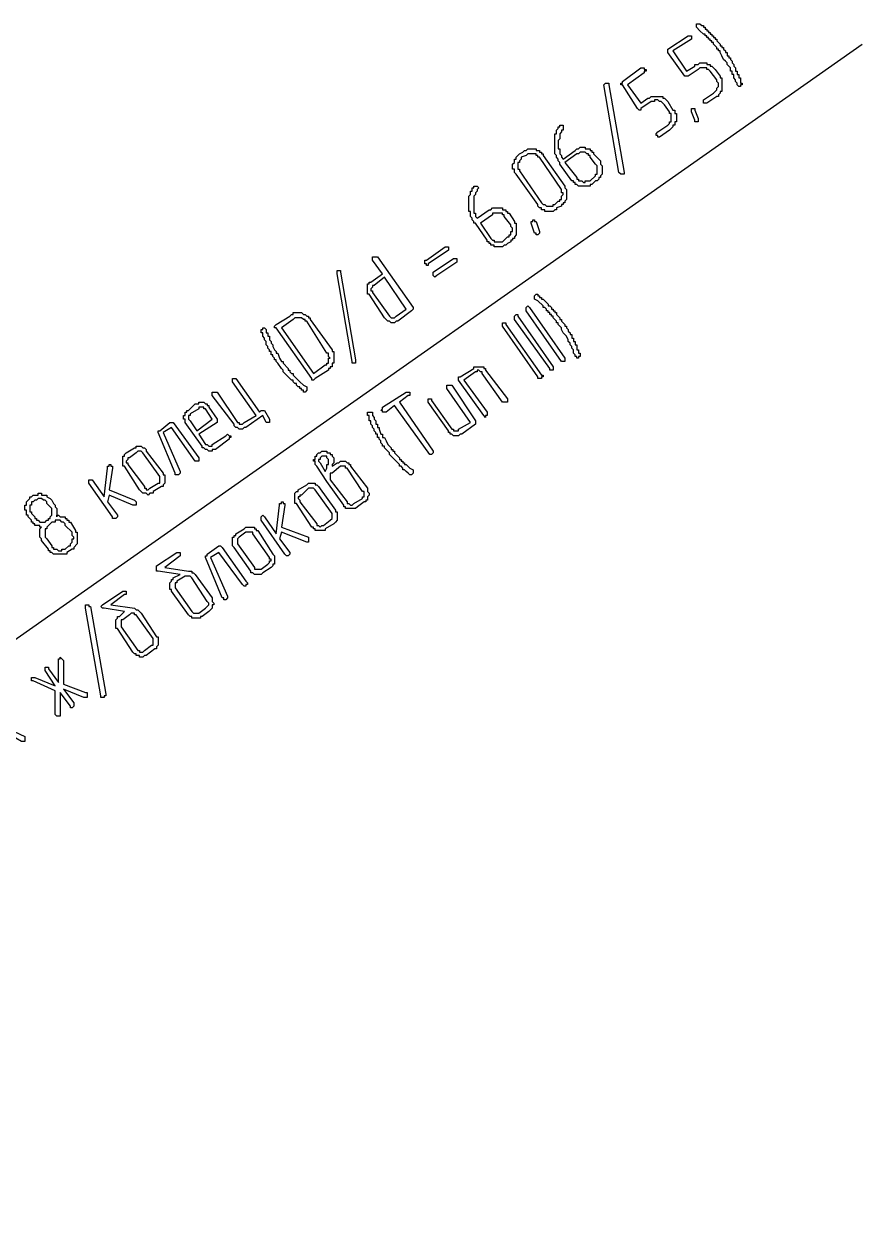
# Model space of a CAD drawing. Header units: millimetres. Extents: x 1 to 1188, y 1 to 840.
# Drawn here: x 1117.77 to 1149.29, y 560.58 to 605.61 of the extents above; entities that cross this region are included whole.
import ezdxf

# ---------------------------------------------------------------- set-up
doc = ezdxf.new("R2010")
doc.units = ezdxf.units.MM
doc.layers.add('GEOMETRY', color=7, linetype='Continuous')

msp = doc.modelspace()

# ---------------------------------------------------------------- linework, layer by layer
at = {"layer": 'GEOMETRY'}
for points in [[(1144.785, 603.384), (1144.785, 603.32), (1144.721, 603.32), (1144.721, 603.257), (1144.658, 603.257), (1144.594, 603.32), (1144.594, 603.384), (1144.531, 603.447), (1144.531, 603.51), (1144.468, 603.575), (1144.468, 603.702), (1144.404, 603.702), (1144.404, 603.829), (1144.341, 603.829), (1144.341, 603.956), (1144.214, 604.082), (1144.214, 604.146), (1144.151, 604.209), (1144.086, 604.273), (1144.023, 604.401), (1143.959, 604.527), (1143.959, 604.591), (1143.896, 604.591), (1143.896, 604.654), (1143.832, 604.654), (1143.832, 604.718), (1143.706, 604.844), (1143.706, 604.908), (1143.642, 604.908), (1143.642, 604.971), (1143.579, 604.971), (1143.579, 605.035), (1143.515, 605.035), (1143.515, 605.098), (1143.452, 605.098), (1143.452, 605.163), (1143.389, 605.163), (1143.389, 605.226), (1143.325, 605.226), (1143.197, 605.353), (1143.07, 605.48), (1143.07, 605.606), (1143.197, 605.606), (1143.26, 605.543), (1143.325, 605.543), (1143.325, 605.48), (1143.389, 605.48), (1143.389, 605.416), (1143.452, 605.416), (1143.452, 605.353), (1143.515, 605.353), (1143.515, 605.289), (1143.579, 605.289), (1143.579, 605.226), (1143.642, 605.226), (1143.642, 605.163), (1143.706, 605.163), (1143.706, 605.098), (1143.769, 605.098), (1143.769, 605.035), (1143.832, 605.035), (1143.832, 604.971), (1143.959, 604.844), (1143.959, 604.781), (1144.023, 604.781), (1144.023, 604.718), (1144.086, 604.718), (1144.086, 604.654), (1144.151, 604.591), (1144.151, 604.527), (1144.214, 604.527), (1144.214, 604.401), (1144.277, 604.401), (1144.277, 604.336), (1144.341, 604.336), (1144.341, 604.273), (1144.404, 604.209), (1144.404, 604.146), (1144.468, 604.082), (1144.468, 604.019), (1144.531, 603.956), (1144.531, 603.829), (1144.594, 603.829), (1144.594, 603.702), (1144.658, 603.702), (1144.658, 603.575), (1144.721, 603.575), (1144.721, 603.384)], [(1143.959, 603.639), (1143.959, 603.575), (1144.023, 603.575), (1144.023, 603.067), (1143.959, 603.067), (1143.959, 603.003), (1143.896, 602.94), (1143.896, 602.877), (1143.832, 602.877), (1143.452, 602.622), (1143.325, 602.622), (1143.325, 602.748), (1143.706, 603.003), (1143.832, 603.13), (1143.832, 603.194), (1143.896, 603.257), (1143.896, 603.384), (1143.832, 603.447), (1143.832, 603.51), (1143.579, 603.829), (1143.515, 603.892), (1143.452, 603.892), (1143.452, 603.956), (1143.197, 603.956), (1143.134, 603.892), (1142.753, 603.639), (1142.627, 603.639), (1141.991, 604.527), (1141.991, 604.654), (1142.753, 605.163), (1142.88, 605.163), (1142.88, 605.035), (1142.181, 604.591), (1142.69, 603.829), (1143.007, 604.019), (1143.007, 604.082), (1143.134, 604.082), (1143.197, 604.146), (1143.452, 604.146), (1143.452, 604.082), (1143.579, 604.082), (1143.579, 604.019), (1143.642, 604.019), (1143.769, 603.892)], [(1142.181, 602.368), (1142.245, 602.368), (1142.245, 602.241), (1142.308, 602.241), (1142.308, 601.923), (1142.245, 601.923), (1142.245, 601.796), (1142.181, 601.796), (1142.181, 601.733), (1142.055, 601.606), (1141.673, 601.352), (1141.61, 601.352), (1141.61, 601.416), (1141.546, 601.416), (1141.546, 601.479), (1141.61, 601.543), (1141.991, 601.796), (1142.055, 601.86), (1142.055, 601.923), (1142.118, 601.923), (1142.118, 602.241), (1142.055, 602.241), (1142.055, 602.305), (1141.864, 602.558), (1141.738, 602.685), (1141.673, 602.685), (1141.61, 602.748), (1141.483, 602.748), (1141.483, 602.685), (1141.356, 602.685), (1140.976, 602.431), (1140.976, 602.368), (1140.911, 602.368), (1140.848, 602.431), (1140.277, 603.32), (1140.214, 603.32), (1140.214, 603.384), (1140.277, 603.384), (1140.277, 603.447), (1140.976, 603.956), (1141.102, 603.956), (1141.102, 603.892), (1141.166, 603.892), (1141.166, 603.829), (1141.102, 603.829), (1141.102, 603.765), (1140.467, 603.32), (1140.976, 602.622), (1141.229, 602.813), (1141.293, 602.813), (1141.356, 602.877), (1141.801, 602.877), (1141.801, 602.813), (1141.864, 602.813), (1141.928, 602.748), (1141.991, 602.685)], [(1139.769, 603.32), (1140.34, 600.019), (1140.34, 599.955), (1140.214, 599.955), (1140.15, 600.019), (1139.578, 603.32), (1139.642, 603.384), (1139.769, 603.384)], [(1143.134, 602.051), (1143.134, 601.923), (1143.007, 601.923), (1143.007, 601.988), (1142.88, 602.305), (1142.88, 602.431), (1143.007, 602.431), (1143.007, 602.368)], [(1137.927, 600.335), (1137.927, 600.4), (1137.864, 600.464), (1137.864, 600.527), (1137.801, 600.59), (1137.801, 600.654), (1137.736, 600.717), (1137.736, 601.479), (1137.801, 601.479), (1137.801, 601.606), (1137.864, 601.669), (1137.864, 601.733), (1137.927, 601.733), (1137.927, 601.796), (1138.054, 601.796), (1138.054, 601.606), (1137.991, 601.606), (1137.991, 601.543), (1137.927, 601.479), (1137.927, 601.289), (1137.864, 601.226), (1137.864, 600.907), (1137.927, 600.907), (1137.927, 600.717), (1137.991, 600.654), (1137.991, 600.59), (1138.054, 600.527), (1138.498, 600.844), (1138.563, 600.907), (1138.626, 600.907), (1138.689, 600.971), (1138.88, 600.971), (1138.88, 600.907), (1139.07, 600.907), (1139.07, 600.844), (1139.133, 600.844), (1139.133, 600.781), (1139.197, 600.781), (1139.197, 600.717), (1139.452, 600.464), (1139.452, 600.335), (1139.515, 600.272), (1139.515, 599.955), (1139.452, 599.892), (1139.452, 599.828), (1139.388, 599.828), (1139.388, 599.765), (1139.323, 599.702), (1139.26, 599.702), (1139.133, 599.573), (1139.07, 599.573), (1139.07, 599.51), (1138.626, 599.51), (1138.563, 599.573), (1138.498, 599.573), (1138.498, 599.638), (1138.435, 599.638), (1138.435, 599.702), (1138.371, 599.702)], [(1138.118, 599.51), (1138.118, 599.447), (1138.181, 599.383), (1138.181, 599.003), (1138.118, 598.939), (1138.118, 598.876), (1138.054, 598.876), (1138.054, 598.813), (1137.991, 598.813), (1137.991, 598.748), (1137.801, 598.685), (1137.801, 598.621), (1137.736, 598.621), (1137.673, 598.558), (1137.356, 598.558), (1137.356, 598.621), (1137.229, 598.621), (1137.229, 598.685), (1137.165, 598.685), (1137.102, 598.748), (1137.102, 598.813), (1136.277, 599.955), (1136.213, 600.019), (1136.213, 600.145), (1136.148, 600.145), (1136.148, 600.335), (1136.213, 600.4), (1136.213, 600.527), (1136.277, 600.527), (1136.277, 600.59), (1136.403, 600.717), (1136.53, 600.781), (1136.594, 600.844), (1136.657, 600.844), (1136.72, 600.907), (1137.039, 600.907), (1137.039, 600.844), (1137.165, 600.844), (1137.165, 600.781), (1137.229, 600.781), (1137.229, 600.717), (1137.292, 600.717), (1137.292, 600.654)], [(1137.991, 599.383), (1137.165, 600.59), (1137.102, 600.59), (1137.102, 600.654), (1137.039, 600.654), (1137.039, 600.717), (1136.72, 600.717), (1136.657, 600.654), (1136.467, 600.59), (1136.467, 600.527), (1136.403, 600.464), (1136.403, 600.4), (1136.34, 600.4), (1136.34, 600.145), (1136.403, 600.145), (1136.403, 600.082), (1137.229, 598.876), (1137.292, 598.813), (1137.356, 598.813), (1137.419, 598.748), (1137.673, 598.748), (1137.673, 598.813), (1137.736, 598.813), (1137.864, 598.939), (1137.927, 598.939), (1137.927, 599.003), (1137.991, 599.003), (1137.991, 599.13), (1138.054, 599.193), (1138.054, 599.256), (1137.991, 599.256)], [(1138.118, 600.4), (1138.563, 599.828), (1138.563, 599.765), (1138.626, 599.765), (1138.626, 599.702), (1138.753, 599.702), (1138.816, 599.638), (1138.88, 599.638), (1138.88, 599.702), (1139.07, 599.702), (1139.26, 599.892), (1139.26, 599.955), (1139.323, 599.955), (1139.323, 600.272), (1139.26, 600.335), (1139.07, 600.59), (1139.07, 600.654), (1139.006, 600.654), (1139.006, 600.717), (1138.943, 600.717), (1138.88, 600.781), (1138.689, 600.781), (1138.626, 600.717), (1138.563, 600.717)], [(1134.752, 598.114), (1134.689, 598.114), (1134.689, 598.177), (1134.626, 598.241), (1134.626, 598.304), (1134.561, 598.368), (1134.561, 598.558), (1134.498, 598.558), (1134.498, 599.13), (1134.561, 599.193), (1134.561, 599.32), (1134.626, 599.32), (1134.626, 599.447), (1134.689, 599.447), (1134.689, 599.51), (1134.816, 599.51), (1134.879, 599.447), (1134.816, 599.383), (1134.816, 599.32), (1134.752, 599.256), (1134.752, 599.193), (1134.689, 599.13), (1134.689, 598.494), (1134.752, 598.494), (1134.752, 598.368), (1134.816, 598.304), (1135.26, 598.621), (1135.323, 598.621), (1135.388, 598.685), (1135.768, 598.685), (1135.768, 598.621), (1135.895, 598.621), (1135.895, 598.558), (1135.958, 598.558), (1135.958, 598.494), (1136.022, 598.494), (1136.213, 598.177), (1136.213, 598.114), (1136.277, 598.114), (1136.277, 597.669), (1136.213, 597.606), (1136.213, 597.542), (1136.148, 597.542), (1136.148, 597.479), (1136.085, 597.479), (1136.085, 597.415), (1135.958, 597.352), (1135.895, 597.289), (1135.831, 597.289), (1135.768, 597.225), (1135.451, 597.225), (1135.451, 597.289), (1135.323, 597.289), (1135.323, 597.352), (1135.26, 597.352), (1135.26, 597.415), (1135.196, 597.415), (1135.196, 597.479)], [(1134.943, 598.114), (1135.323, 597.542), (1135.388, 597.479), (1135.451, 597.479), (1135.451, 597.415), (1135.768, 597.415), (1135.958, 597.606), (1136.022, 597.606), (1136.022, 597.669), (1136.085, 597.669), (1136.085, 597.796), (1136.148, 597.796), (1136.148, 597.923), (1136.085, 597.986), (1136.085, 598.051), (1135.831, 598.368), (1135.831, 598.431), (1135.768, 598.431), (1135.768, 598.494), (1135.388, 598.494), (1135.388, 598.431)], [(1137.165, 597.796), (1137.165, 597.732), (1137.102, 597.669), (1137.039, 597.669), (1137.039, 597.732), (1136.975, 597.732), (1136.847, 598.114), (1136.847, 598.177), (1136.91, 598.177), (1136.91, 598.241), (1136.975, 598.241), (1136.975, 598.177), (1137.039, 598.177)], [(1133.735, 597.097), (1132.973, 596.59), (1132.973, 596.527), (1132.91, 596.527), (1132.91, 596.59), (1132.847, 596.59), (1132.847, 596.717), (1132.91, 596.717), (1133.609, 597.225), (1133.735, 597.225)], [(1131.259, 596.208), (1130.879, 596.717), (1130.879, 596.844), (1131.069, 596.844), (1132.403, 594.939), (1132.403, 594.876), (1132.339, 594.811), (1131.831, 594.431), (1131.768, 594.431), (1131.704, 594.367), (1131.577, 594.367), (1131.514, 594.431), (1131.451, 594.431), (1131.386, 594.494), (1131.323, 594.557), (1130.752, 595.446), (1130.689, 595.446), (1130.689, 595.828), (1130.752, 595.828), (1130.752, 595.891), (1130.815, 595.891)], [(1134.054, 596.653), (1133.292, 596.145), (1133.228, 596.081), (1133.165, 596.145), (1133.165, 596.272), (1133.927, 596.78), (1134.054, 596.78)], [(1129.672, 596.272), (1130.244, 592.97), (1130.244, 592.843), (1130.117, 592.843), (1130.117, 592.906), (1129.545, 596.208), (1129.545, 596.335), (1129.672, 596.335)], [(1131.323, 596.081), (1130.942, 595.764), (1130.879, 595.764), (1130.879, 595.701), (1130.815, 595.638), (1130.815, 595.573), (1130.879, 595.573), (1130.879, 595.51), (1131.514, 594.621), (1131.577, 594.557), (1131.704, 594.557), (1131.768, 594.621), (1132.148, 594.876)], [(1138.689, 593.16), (1138.689, 593.097), (1138.626, 593.097), (1138.626, 593.033), (1138.563, 593.033), (1138.563, 593.097), (1138.498, 593.097), (1138.498, 593.16), (1138.435, 593.223), (1138.435, 593.352), (1138.371, 593.415), (1138.371, 593.478), (1138.308, 593.542), (1138.308, 593.605), (1138.244, 593.669), (1138.244, 593.732), (1138.181, 593.859), (1138.054, 593.985), (1137.991, 594.114), (1137.991, 594.177), (1137.864, 594.304), (1137.864, 594.367), (1137.801, 594.367), (1137.801, 594.431), (1137.736, 594.494), (1137.673, 594.557), (1137.673, 594.621), (1137.609, 594.621), (1137.609, 594.684), (1137.546, 594.684), (1137.546, 594.748), (1137.482, 594.748), (1137.482, 594.811), (1137.419, 594.811), (1137.419, 594.876), (1137.356, 594.939), (1137.292, 594.939), (1137.292, 595.002), (1137.102, 595.193), (1136.975, 595.256), (1136.975, 595.383), (1137.039, 595.446), (1137.102, 595.446), (1137.102, 595.383), (1137.165, 595.383), (1137.165, 595.319), (1137.229, 595.319), (1137.229, 595.256), (1137.292, 595.256), (1137.482, 595.066), (1137.482, 595.002), (1137.546, 595.002), (1137.609, 594.939), (1137.609, 594.876), (1137.673, 594.876), (1137.673, 594.811), (1137.736, 594.811), (1137.736, 594.748), (1137.801, 594.748), (1137.801, 594.684), (1137.927, 594.557), (1137.927, 594.494), (1137.991, 594.494), (1137.991, 594.431), (1138.118, 594.304), (1138.118, 594.24), (1138.181, 594.24), (1138.181, 594.177), (1138.244, 594.114), (1138.244, 594.05), (1138.308, 593.985), (1138.308, 593.922), (1138.371, 593.922), (1138.371, 593.795), (1138.435, 593.795), (1138.435, 593.669), (1138.498, 593.669), (1138.498, 593.542), (1138.563, 593.542), (1138.563, 593.352), (1138.626, 593.352), (1138.626, 593.223), (1138.689, 593.223)], [(1129.355, 593.352), (1129.355, 593.288), (1129.418, 593.288), (1129.418, 592.843), (1129.355, 592.843), (1129.355, 592.716), (1129.291, 592.716), (1129.291, 592.653), (1129.228, 592.653), (1129.228, 592.589), (1128.719, 592.271), (1128.656, 592.208), (1128.593, 592.208), (1128.593, 592.271), (1127.259, 594.177), (1127.195, 594.177), (1127.195, 594.24), (1127.259, 594.304), (1127.767, 594.621), (1127.831, 594.684), (1127.894, 594.684), (1127.894, 594.748), (1128.211, 594.748), (1128.276, 594.684), (1128.339, 594.684), (1128.402, 594.621), (1128.466, 594.621), (1128.466, 594.557), (1128.529, 594.557), (1128.529, 594.494)], [(1138.118, 593.033), (1138.118, 592.906), (1137.991, 592.906), (1136.657, 594.811), (1136.657, 594.939), (1136.72, 595.002), (1136.784, 594.939)], [(1129.164, 593.223), (1128.402, 594.431), (1128.339, 594.431), (1128.339, 594.494), (1128.276, 594.494), (1128.211, 594.557), (1127.957, 594.557), (1127.894, 594.494), (1127.45, 594.177), (1128.656, 592.463), (1129.101, 592.78), (1129.164, 592.78), (1129.164, 592.843), (1129.228, 592.843), (1129.228, 593.033), (1129.291, 593.033), (1129.228, 593.097), (1129.228, 593.223)], [(1137.229, 592.398), (1137.292, 592.398), (1137.292, 592.335), (1137.229, 592.335), (1137.229, 592.271), (1137.102, 592.271), (1137.102, 592.335), (1135.768, 594.24), (1135.768, 594.367), (1135.895, 594.367), (1135.895, 594.304)], [(1137.673, 592.716), (1137.673, 592.589), (1137.546, 592.589), (1137.546, 592.653), (1136.213, 594.494), (1136.213, 594.621), (1136.277, 594.684), (1136.34, 594.684), (1136.34, 594.621)], [(1128.402, 591.954), (1128.402, 591.827), (1128.339, 591.764), (1128.276, 591.764), (1128.276, 591.827), (1128.211, 591.827), (1128.211, 591.891), (1128.148, 591.891), (1128.148, 591.954), (1128.084, 591.954), (1128.021, 592.018), (1128.021, 592.081), (1127.957, 592.081), (1127.894, 592.144), (1127.894, 592.208), (1127.831, 592.208), (1127.64, 592.398), (1127.577, 592.463), (1127.514, 592.526), (1127.514, 592.589), (1127.45, 592.653), (1127.322, 592.843), (1127.259, 592.906), (1127.259, 592.97), (1127.195, 592.97), (1127.195, 593.033), (1127.132, 593.097), (1127.132, 593.16), (1127.069, 593.16), (1127.069, 593.288), (1127.005, 593.288), (1127.005, 593.352), (1126.942, 593.415), (1126.942, 593.478), (1126.878, 593.542), (1126.878, 593.669), (1126.815, 593.732), (1126.815, 593.795), (1126.752, 593.859), (1126.752, 593.985), (1126.688, 593.985), (1126.688, 594.114), (1126.752, 594.114), (1126.752, 594.177), (1126.815, 594.177), (1126.878, 594.114), (1126.878, 593.985), (1126.942, 593.985), (1126.942, 593.859), (1127.005, 593.859), (1127.005, 593.732), (1127.069, 593.669), (1127.069, 593.605), (1127.132, 593.542), (1127.132, 593.478), (1127.195, 593.352), (1127.259, 593.288), (1127.259, 593.223), (1127.322, 593.223), (1127.385, 593.033), (1127.45, 592.906), (1127.514, 592.906), (1127.514, 592.843), (1127.704, 592.653), (1127.704, 592.589), (1127.767, 592.589), (1127.767, 592.526), (1127.831, 592.463), (1127.894, 592.463), (1127.894, 592.398), (1128.148, 592.144), (1128.276, 592.018)], [(1135.958, 591.509), (1135.958, 591.382), (1135.768, 591.382), (1135.006, 592.463), (1135.006, 592.526), (1134.943, 592.526), (1134.879, 592.589), (1134.816, 592.589), (1134.816, 592.526), (1134.752, 592.526), (1134.307, 592.208), (1135.196, 591.002), (1135.196, 590.875), (1135.133, 590.875), (1135.133, 590.81), (1135.069, 590.875), (1134.117, 592.208), (1134.117, 592.335), (1134.181, 592.335), (1134.689, 592.653), (1134.689, 592.716), (1135.069, 592.716), (1135.069, 592.653), (1135.133, 592.653), (1135.133, 592.589)], [(1126.497, 590.875), (1125.608, 592.144), (1125.608, 592.271), (1125.735, 592.271), (1126.623, 591.002), (1126.688, 591.065), (1126.815, 591.065), (1127.005, 590.747), (1127.005, 590.62), (1126.878, 590.62), (1126.752, 590.875), (1126.116, 590.43), (1126.053, 590.43), (1125.989, 590.367), (1125.863, 590.367), (1125.798, 590.43), (1125.735, 590.43), (1125.671, 590.494), (1125.671, 590.557), (1124.846, 591.636), (1124.846, 591.764), (1125.036, 591.764), (1125.798, 590.62), (1125.863, 590.62), (1125.863, 590.557), (1125.989, 590.557), (1126.053, 590.62)], [(1131.704, 591.256), (1131.386, 591.002), (1131.259, 591.002), (1131.259, 591.065), (1131.196, 591.065), (1131.259, 591.129), (1131.259, 591.192), (1132.148, 591.764), (1132.276, 591.764), (1132.276, 591.636), (1132.213, 591.636), (1131.894, 591.382), (1133.165, 589.541), (1133.165, 589.478), (1133.102, 589.414), (1133.038, 589.414)], [(1134.752, 590.684), (1134.752, 590.557), (1134.244, 590.177), (1134.181, 590.177), (1134.117, 590.113), (1133.927, 590.113), (1133.864, 590.177), (1133.8, 590.177), (1133.8, 590.24), (1133.735, 590.24), (1133.735, 590.303), (1132.973, 591.382), (1132.973, 591.509), (1133.102, 591.509), (1133.102, 591.446), (1133.864, 590.367), (1133.927, 590.367), (1133.927, 590.303), (1134.117, 590.303), (1134.117, 590.367), (1134.561, 590.62), (1133.672, 591.891), (1133.672, 592.018), (1133.864, 592.018)], [(1124.339, 590.177), (1124.592, 589.795), (1124.656, 589.795), (1124.719, 589.731), (1124.846, 589.731), (1124.846, 589.795), (1125.354, 590.113), (1125.418, 590.177), (1125.481, 590.113), (1125.544, 590.113), (1125.544, 590.048), (1125.481, 590.048), (1125.481, 589.985), (1124.973, 589.605), (1124.846, 589.605), (1124.846, 589.541), (1124.719, 589.541), (1124.656, 589.605), (1124.592, 589.605), (1124.529, 589.668), (1124.465, 589.668), (1124.465, 589.731), (1123.83, 590.62), (1123.83, 590.747), (1123.767, 590.747), (1123.767, 590.875), (1123.83, 590.875), (1123.83, 591.002), (1123.894, 591.002), (1123.894, 591.065), (1123.957, 591.065), (1124.21, 591.319), (1124.339, 591.319), (1124.339, 591.382), (1124.529, 591.382), (1124.592, 591.319), (1124.656, 591.319), (1124.656, 591.256), (1124.719, 591.256), (1124.719, 591.192), (1125.036, 590.747), (1125.036, 590.62)], [(1124.275, 590.303), (1124.846, 590.747), (1124.592, 591.129), (1124.529, 591.129), (1124.529, 591.192), (1124.339, 591.192), (1124.339, 591.129), (1124.02, 590.939), (1124.02, 590.875), (1123.957, 590.875), (1123.957, 590.747), (1124.02, 590.684)], [(1132.403, 588.843), (1132.403, 588.716), (1132.339, 588.652), (1132.276, 588.652), (1132.213, 588.716), (1132.148, 588.779), (1132.085, 588.843), (1132.021, 588.843), (1132.021, 588.906), (1131.958, 588.969), (1131.894, 588.969), (1131.894, 589.033), (1131.768, 589.16), (1131.641, 589.288), (1131.514, 589.414), (1131.514, 589.478), (1131.451, 589.541), (1131.323, 589.668), (1131.323, 589.731), (1131.259, 589.731), (1131.259, 589.795), (1131.196, 589.858), (1131.196, 589.922), (1131.132, 589.985), (1131.132, 590.048), (1131.069, 590.048), (1131.069, 590.177), (1131.006, 590.177), (1131.006, 590.24), (1130.942, 590.303), (1130.942, 590.367), (1130.879, 590.43), (1130.879, 590.494), (1130.815, 590.557), (1130.815, 590.684), (1130.752, 590.684), (1130.752, 590.875), (1130.689, 590.875), (1130.689, 591.002), (1130.879, 591.002), (1130.879, 590.875), (1130.942, 590.81), (1130.942, 590.747), (1131.006, 590.684), (1131.006, 590.557), (1131.069, 590.557), (1131.069, 590.43), (1131.132, 590.43), (1131.132, 590.367), (1131.196, 590.177), (1131.259, 590.177), (1131.259, 590.048), (1131.323, 590.048), (1131.386, 589.922), (1131.451, 589.795), (1131.577, 589.668), (1131.577, 589.605), (1131.641, 589.605), (1131.641, 589.541), (1131.704, 589.541), (1131.704, 589.478), (1131.894, 589.288), (1131.894, 589.223), (1131.958, 589.223), (1131.958, 589.16), (1132.021, 589.16), (1132.021, 589.096), (1132.085, 589.096), (1132.085, 589.033), (1132.148, 589.033), (1132.276, 588.906)], [(1124.339, 589.288), (1124.339, 589.16), (1124.21, 589.16), (1123.322, 590.43), (1123.005, 590.24), (1123.64, 588.779), (1123.64, 588.716), (1123.577, 588.652), (1123.448, 588.652), (1123.448, 588.716), (1122.814, 590.24), (1122.814, 590.303), (1122.878, 590.303), (1123.258, 590.62), (1123.385, 590.62)], [(1123.005, 588.716), (1123.005, 588.652), (1123.068, 588.652), (1123.068, 588.334), (1123.005, 588.271), (1123.005, 588.207), (1122.941, 588.207), (1122.623, 588.017), (1122.623, 587.954), (1122.496, 587.954), (1122.433, 587.89), (1122.369, 587.954), (1122.243, 587.954), (1122.116, 588.081), (1121.544, 588.969), (1121.481, 588.969), (1121.481, 589.351), (1121.544, 589.351), (1121.544, 589.414), (1121.607, 589.478), (1121.926, 589.668), (1121.989, 589.668), (1121.989, 589.731), (1122.179, 589.731), (1122.243, 589.668), (1122.306, 589.668), (1122.369, 589.605), (1122.369, 589.541)], [(1122.878, 588.589), (1122.243, 589.478), (1122.179, 589.541), (1122.052, 589.541), (1121.989, 589.478), (1121.734, 589.288), (1121.671, 589.288), (1121.671, 589.223), (1121.607, 589.16), (1121.607, 589.096), (1121.671, 589.096), (1121.671, 589.033), (1122.306, 588.207), (1122.306, 588.144), (1122.369, 588.144), (1122.369, 588.081), (1122.433, 588.081), (1122.496, 588.144), (1122.814, 588.334), (1122.878, 588.334)], [(1129.355, 588.969), (1129.545, 589.096), (1129.608, 589.096), (1129.672, 589.16), (1129.863, 589.16), (1129.927, 589.096), (1129.99, 589.096), (1129.99, 589.033), (1130.053, 589.033), (1130.053, 588.969), (1130.689, 588.144), (1130.689, 588.017), (1130.752, 587.954), (1130.752, 587.89), (1130.689, 587.827), (1130.689, 587.7), (1130.625, 587.7), (1130.625, 587.635), (1130.56, 587.635), (1130.307, 587.445), (1130.244, 587.382), (1129.863, 587.382), (1129.863, 587.445), (1129.798, 587.445), (1129.798, 587.509), (1129.164, 588.398), (1128.783, 588.969), (1128.719, 589.033), (1128.719, 589.16), (1128.656, 589.16), (1128.656, 589.223), (1128.719, 589.223), (1128.719, 589.351), (1128.783, 589.351), (1128.783, 589.414), (1128.846, 589.478), (1128.91, 589.478), (1128.973, 589.541), (1129.164, 589.541), (1129.164, 589.478), (1129.291, 589.478), (1129.291, 589.414), (1129.355, 589.414), (1129.355, 589.351), (1129.418, 589.288), (1129.418, 589.096), (1129.355, 589.033)], [(1129.101, 588.779), (1129.164, 588.906), (1129.164, 589.033), (1129.228, 589.033), (1129.228, 589.223), (1129.164, 589.288), (1129.164, 589.351), (1128.973, 589.351), (1128.91, 589.288), (1128.91, 589.223), (1128.846, 589.223), (1128.846, 589.16), (1128.91, 589.096)], [(1120.972, 588.081), (1121.926, 587.7), (1121.989, 587.635), (1121.989, 587.509), (1121.861, 587.509), (1120.972, 587.89), (1120.909, 587.635), (1121.29, 587.128), (1121.29, 587.065), (1121.227, 587.002), (1121.1, 587.002), (1121.1, 587.065), (1120.21, 588.334), (1120.21, 588.461), (1120.338, 588.461), (1120.782, 587.827), (1120.909, 588.906), (1120.909, 588.969), (1120.972, 588.969), (1120.972, 589.033), (1121.035, 589.033), (1121.035, 588.969), (1121.1, 588.969), (1121.1, 588.906)], [(1130.497, 588.017), (1129.927, 588.906), (1129.863, 588.906), (1129.863, 588.969), (1129.672, 588.969), (1129.355, 588.716), (1129.291, 588.716), (1129.291, 588.461), (1129.927, 587.635), (1129.927, 587.572), (1129.99, 587.572), (1130.053, 587.509), (1130.117, 587.509), (1130.18, 587.572), (1130.497, 587.764), (1130.497, 587.827), (1130.56, 587.827), (1130.56, 588.017)], [(1129.481, 587.319), (1129.481, 587.255), (1129.545, 587.255), (1129.545, 586.938), (1129.481, 586.873), (1129.418, 586.81), (1129.101, 586.62), (1129.101, 586.556), (1128.719, 586.556), (1128.719, 586.62), (1128.656, 586.62), (1128.656, 586.683), (1128.593, 586.683), (1128.021, 587.572), (1127.957, 587.572), (1127.957, 587.954), (1128.021, 588.017), (1128.084, 588.017), (1128.084, 588.081), (1128.402, 588.271), (1128.466, 588.334), (1128.719, 588.334), (1128.719, 588.271), (1128.783, 588.271), (1128.846, 588.207)], [(1129.355, 587.192), (1128.719, 588.081), (1128.656, 588.144), (1128.466, 588.144), (1128.211, 587.89), (1128.148, 587.89), (1128.148, 587.827), (1128.084, 587.827), (1128.084, 587.764), (1128.148, 587.7), (1128.148, 587.635), (1128.783, 586.81), (1128.783, 586.747), (1128.846, 586.747), (1128.91, 586.683), (1128.973, 586.747), (1129.038, 586.747), (1129.291, 586.938), (1129.355, 587.002)], [(1119.703, 586.556), (1119.703, 586.493), (1119.766, 586.493), (1119.766, 586.048), (1119.639, 585.921), (1119.639, 585.858), (1119.576, 585.858), (1119.385, 585.731), (1119.385, 585.668), (1118.877, 585.668), (1118.814, 585.731), (1118.751, 585.731), (1118.751, 585.794), (1118.686, 585.794), (1118.686, 585.858), (1118.432, 586.176), (1118.432, 586.239), (1118.369, 586.303), (1118.369, 586.62), (1118.432, 586.683), (1118.369, 586.683), (1118.369, 586.747), (1118.179, 586.747), (1118.179, 586.81), (1118.115, 586.81), (1118.115, 586.873), (1118.052, 586.873), (1118.052, 586.938), (1117.925, 587.065), (1117.925, 587.128), (1117.86, 587.128), (1117.86, 587.319), (1117.797, 587.319), (1117.797, 587.509), (1117.86, 587.509), (1117.86, 587.635), (1117.989, 587.764), (1117.989, 587.827), (1118.052, 587.827), (1118.115, 587.89), (1118.306, 587.89), (1118.306, 587.954), (1118.432, 587.954), (1118.432, 587.89), (1118.623, 587.89), (1118.623, 587.827), (1118.751, 587.764), (1118.814, 587.7), (1118.877, 587.572), (1118.941, 587.509), (1118.941, 587.445), (1119.004, 587.382), (1119.004, 587.065), (1119.004, 587.128), (1119.068, 587.128), (1119.131, 587.065), (1119.321, 587.065), (1119.321, 587.002), (1119.385, 587.002), (1119.385, 586.938), (1119.448, 586.938), (1119.448, 586.873), (1119.513, 586.873)], [(1118.751, 587.445), (1118.623, 587.572), (1118.623, 587.635), (1118.559, 587.7), (1118.496, 587.7), (1118.432, 587.764), (1118.306, 587.764), (1118.242, 587.7), (1118.179, 587.7), (1118.115, 587.635), (1118.052, 587.635), (1118.052, 587.509), (1117.989, 587.509), (1117.989, 587.255), (1118.052, 587.255), (1118.052, 587.192), (1118.179, 587.065), (1118.179, 587.002), (1118.242, 587.002), (1118.242, 586.938), (1118.306, 586.938), (1118.369, 586.873), (1118.559, 586.873), (1118.623, 586.938), (1118.686, 586.938), (1118.686, 587.002), (1118.751, 587.002), (1118.751, 587.065), (1118.814, 587.128), (1118.814, 587.382)], [(1127.45, 586.683), (1128.466, 586.303), (1128.466, 586.113), (1128.402, 586.113), (1127.45, 586.493), (1127.385, 586.239), (1127.767, 585.731), (1127.767, 585.668), (1127.704, 585.604), (1127.64, 585.604), (1127.577, 585.668), (1126.688, 586.938), (1126.688, 587.065), (1126.752, 587.128), (1126.815, 587.065), (1127.259, 586.43), (1127.385, 587.509), (1127.385, 587.572), (1127.45, 587.572), (1127.45, 587.635), (1127.514, 587.635), (1127.514, 587.572), (1127.577, 587.572), (1127.577, 587.509)], [(1119.576, 586.493), (1119.321, 586.747), (1119.321, 586.81), (1119.258, 586.873), (1119.194, 586.873), (1119.131, 586.938), (1118.941, 586.938), (1118.941, 586.873), (1118.814, 586.873), (1118.686, 586.747), (1118.623, 586.683), (1118.623, 586.62), (1118.559, 586.62), (1118.559, 586.303), (1118.623, 586.239), (1118.814, 585.985), (1118.814, 585.921), (1118.877, 585.921), (1118.877, 585.858), (1119.004, 585.858), (1119.068, 585.794), (1119.194, 585.794), (1119.194, 585.858), (1119.321, 585.858), (1119.448, 585.985), (1119.513, 585.985), (1119.513, 586.048), (1119.576, 586.113), (1119.576, 586.239), (1119.639, 586.239), (1119.639, 586.303), (1119.576, 586.366)], [(1127.132, 585.668), (1127.195, 585.604), (1127.195, 585.286), (1127.132, 585.286), (1127.132, 585.223), (1127.069, 585.159), (1126.752, 584.969), (1126.688, 584.906), (1126.433, 584.906), (1126.37, 584.969), (1126.306, 584.969), (1126.306, 585.032), (1125.671, 585.921), (1125.608, 585.985), (1125.608, 586.303), (1125.671, 586.303), (1125.671, 586.366), (1125.735, 586.366), (1125.735, 586.43), (1126.053, 586.62), (1126.116, 586.683), (1126.433, 586.683), (1126.433, 586.62), (1126.497, 586.62), (1126.497, 586.556), (1126.56, 586.556)], [(1127.005, 585.541), (1126.37, 586.43), (1126.37, 586.493), (1126.116, 586.493), (1125.863, 586.303), (1125.798, 586.239), (1125.798, 586.048), (1126.433, 585.159), (1126.433, 585.096), (1126.688, 585.096), (1126.942, 585.286), (1127.005, 585.351), (1127.005, 585.414), (1127.069, 585.414), (1127.069, 585.477), (1127.005, 585.477)], [(1126.116, 584.652), (1126.18, 584.589), (1126.18, 584.525), (1126.116, 584.525), (1126.116, 584.46), (1126.053, 584.46), (1125.989, 584.525), (1125.101, 585.731), (1124.782, 585.541), (1125.418, 584.08), (1125.418, 584.017), (1125.354, 583.953), (1125.291, 583.953), (1125.291, 584.017), (1125.227, 584.017), (1124.592, 585.541), (1124.592, 585.604), (1124.656, 585.604), (1124.656, 585.668), (1125.101, 585.985), (1125.164, 585.985), (1125.227, 585.921)], [(1123.957, 585.032), (1124.084, 585.032), (1124.084, 584.969), (1124.147, 584.969), (1124.21, 584.906), (1124.846, 584.017), (1124.846, 583.89), (1124.909, 583.827), (1124.909, 583.763), (1124.846, 583.763), (1124.846, 583.635), (1124.719, 583.508), (1124.465, 583.318), (1124.402, 583.318), (1124.402, 583.255), (1124.084, 583.255), (1124.084, 583.318), (1124.02, 583.318), (1123.957, 583.381), (1123.322, 584.27), (1123.322, 584.334), (1123.258, 584.334), (1123.258, 584.589), (1123.322, 584.652), (1123.322, 584.715), (1123.385, 584.715), (1123.385, 584.779), (1123.64, 584.906), (1122.814, 585.032), (1122.751, 585.032), (1122.751, 585.223), (1123.513, 585.731), (1123.64, 585.731), (1123.64, 585.604), (1123.068, 585.159)], [(1124.656, 583.89), (1124.084, 584.779), (1124.02, 584.842), (1123.83, 584.842), (1123.513, 584.652), (1123.513, 584.589), (1123.448, 584.589), (1123.448, 584.397), (1124.084, 583.508), (1124.147, 583.445), (1124.339, 583.445), (1124.592, 583.635), (1124.656, 583.698), (1124.719, 583.763), (1124.719, 583.827)], [(1121.926, 583.635), (1121.989, 583.572), (1122.052, 583.572), (1122.179, 583.445), (1122.751, 582.556), (1122.814, 582.556), (1122.814, 582.239), (1122.751, 582.176), (1122.751, 582.111), (1122.688, 582.111), (1122.369, 581.857), (1122.306, 581.857), (1122.243, 581.794), (1122.116, 581.794), (1122.116, 581.857), (1121.989, 581.857), (1121.989, 581.921), (1121.926, 581.921), (1121.861, 581.984), (1121.29, 582.873), (1121.227, 582.873), (1121.227, 583.191), (1121.29, 583.255), (1121.29, 583.318), (1121.354, 583.318), (1121.544, 583.508), (1120.782, 583.635), (1120.719, 583.635), (1120.655, 583.698), (1120.719, 583.763), (1121.481, 584.27), (1121.607, 584.27), (1121.607, 584.144), (1121.544, 584.144), (1121.035, 583.763)], [(1120.273, 583.698), (1120.845, 580.397), (1120.845, 580.333), (1120.782, 580.333), (1120.782, 580.27), (1120.655, 580.27), (1120.655, 580.333), (1120.083, 583.635), (1120.083, 583.763), (1120.21, 583.763), (1120.21, 583.698)], [(1122.623, 582.493), (1121.989, 583.381), (1121.926, 583.381), (1121.926, 583.445), (1121.798, 583.445), (1121.734, 583.381), (1121.481, 583.191), (1121.417, 583.191), (1121.417, 582.938), (1122.052, 582.048), (1122.116, 582.048), (1122.116, 581.984), (1122.243, 581.984), (1122.306, 582.048), (1122.56, 582.239), (1122.623, 582.239)], [(1119.068, 580.842), (1119.068, 581.731), (1119.131, 581.731), (1119.131, 581.794), (1119.258, 581.667), (1119.258, 580.778), (1120.083, 580.46), (1120.147, 580.46), (1120.147, 580.27), (1120.02, 580.27), (1119.258, 580.588), (1119.639, 580.08), (1119.639, 579.953), (1119.576, 579.889), (1119.513, 579.889), (1119.513, 579.953), (1119.131, 580.46), (1119.131, 579.571), (1119.004, 579.571), (1118.941, 579.635), (1118.941, 580.523), (1118.115, 580.905), (1118.052, 580.905), (1118.052, 581.032), (1118.179, 581.032), (1118.941, 580.715), (1118.559, 581.285), (1118.559, 581.414), (1118.686, 581.414), (1118.686, 581.35)], [(1116.972, 579.191), (1117.797, 578.809), (1117.797, 578.619), (1117.67, 578.619), (1117.035, 579.001), (1117.098, 578.239), (1117.098, 578.175), (1117.035, 578.11), (1116.972, 578.11), (1116.908, 578.175), (1116.845, 579.064), (1116.019, 579.444), (1116.019, 579.571), (1116.083, 579.635), (1116.146, 579.635), (1116.781, 579.254), (1116.718, 580.016), (1116.718, 580.08), (1116.781, 580.143), (1116.845, 580.143), (1116.908, 580.08)]]:
    msp.add_lwpolyline(points, close=True, dxfattribs=at)
msp.add_lwpolyline([(1074.554, 567.38), (1086.302, 560.585), (1149.294, 604.844)], dxfattribs=at)

doc.saveas('drawing.dxf')
